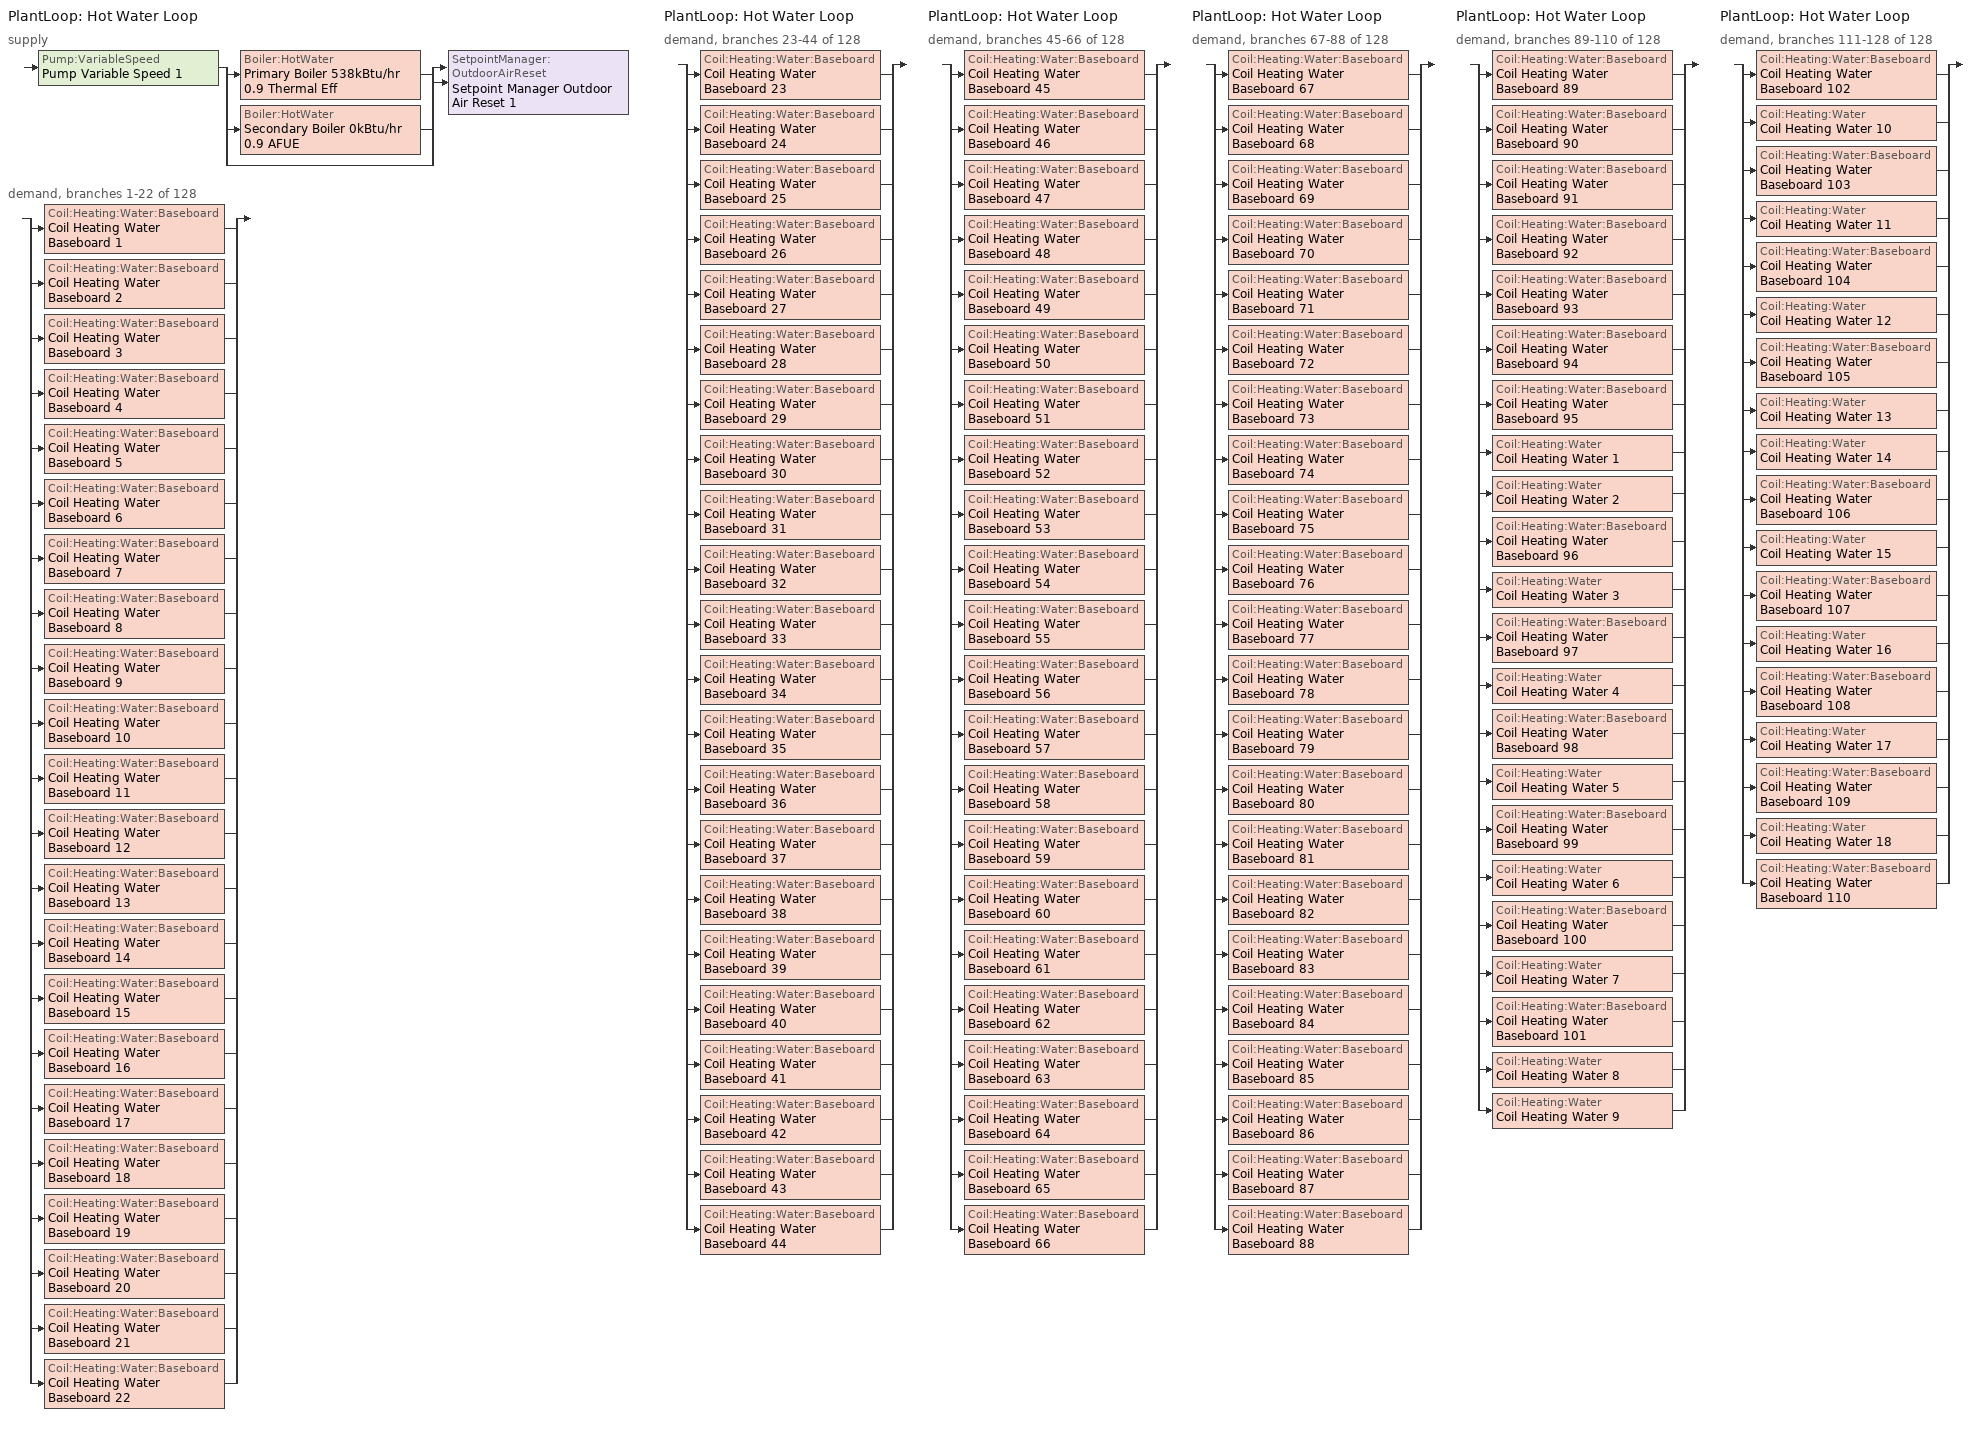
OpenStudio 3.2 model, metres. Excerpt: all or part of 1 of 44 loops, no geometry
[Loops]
PlantLoop 'Hot Water Loop'
 supply: Pump:VariableSpeed 'Pump Variable Speed 1' > split
  | Boiler:HotWater 'Primary Boiler 538kBtu/hr 0.9 Thermal Eff'
  | Boiler:HotWater 'Secondary Boiler 0kBtu/hr 0.9 AFUE'
  | bypass
  join > SetpointManager:OutdoorAirReset 'Setpoint Manager Outdoor Air Reset 1'
 demand, branches 1-22 of 128: split
  | Coil:Heating:Water:Baseboard 'Coil Heating Water Baseboard 1'
  | Coil:Heating:Water:Baseboard 'Coil Heating Water Baseboard 2'
  | Coil:Heating:Water:Baseboard 'Coil Heating Water Baseboard 3'
  | Coil:Heating:Water:Baseboard 'Coil Heating Water Baseboard 4'
  | Coil:Heating:Water:Baseboard 'Coil Heating Water Baseboard 5'
  | Coil:Heating:Water:Baseboard 'Coil Heating Water Baseboard 6'
  | Coil:Heating:Water:Baseboard 'Coil Heating Water Baseboard 7'
  | Coil:Heating:Water:Baseboard 'Coil Heating Water Baseboard 8'
  | Coil:Heating:Water:Baseboard 'Coil Heating Water Baseboard 9'
  | Coil:Heating:Water:Baseboard 'Coil Heating Water Baseboard 10'
  | Coil:Heating:Water:Baseboard 'Coil Heating Water Baseboard 11'
  | Coil:Heating:Water:Baseboard 'Coil Heating Water Baseboard 12'
  | Coil:Heating:Water:Baseboard 'Coil Heating Water Baseboard 13'
  | Coil:Heating:Water:Baseboard 'Coil Heating Water Baseboard 14'
  | Coil:Heating:Water:Baseboard 'Coil Heating Water Baseboard 15'
  | Coil:Heating:Water:Baseboard 'Coil Heating Water Baseboard 16'
  | Coil:Heating:Water:Baseboard 'Coil Heating Water Baseboard 17'
  | Coil:Heating:Water:Baseboard 'Coil Heating Water Baseboard 18'
  | Coil:Heating:Water:Baseboard 'Coil Heating Water Baseboard 19'
  | Coil:Heating:Water:Baseboard 'Coil Heating Water Baseboard 20'
  | Coil:Heating:Water:Baseboard 'Coil Heating Water Baseboard 21'
  | Coil:Heating:Water:Baseboard 'Coil Heating Water Baseboard 22'
PlantLoop 'Hot Water Loop'
 demand, branches 23-44 of 128: split
  | Coil:Heating:Water:Baseboard 'Coil Heating Water Baseboard 23'
  | Coil:Heating:Water:Baseboard 'Coil Heating Water Baseboard 24'
  | Coil:Heating:Water:Baseboard 'Coil Heating Water Baseboard 25'
  | Coil:Heating:Water:Baseboard 'Coil Heating Water Baseboard 26'
  | Coil:Heating:Water:Baseboard 'Coil Heating Water Baseboard 27'
  | Coil:Heating:Water:Baseboard 'Coil Heating Water Baseboard 28'
  | Coil:Heating:Water:Baseboard 'Coil Heating Water Baseboard 29'
  | Coil:Heating:Water:Baseboard 'Coil Heating Water Baseboard 30'
  | Coil:Heating:Water:Baseboard 'Coil Heating Water Baseboard 31'
  | Coil:Heating:Water:Baseboard 'Coil Heating Water Baseboard 32'
  | Coil:Heating:Water:Baseboard 'Coil Heating Water Baseboard 33'
  | Coil:Heating:Water:Baseboard 'Coil Heating Water Baseboard 34'
  | Coil:Heating:Water:Baseboard 'Coil Heating Water Baseboard 35'
  | Coil:Heating:Water:Baseboard 'Coil Heating Water Baseboard 36'
  | Coil:Heating:Water:Baseboard 'Coil Heating Water Baseboard 37'
  | Coil:Heating:Water:Baseboard 'Coil Heating Water Baseboard 38'
  | Coil:Heating:Water:Baseboard 'Coil Heating Water Baseboard 39'
  | Coil:Heating:Water:Baseboard 'Coil Heating Water Baseboard 40'
  | Coil:Heating:Water:Baseboard 'Coil Heating Water Baseboard 41'
  | Coil:Heating:Water:Baseboard 'Coil Heating Water Baseboard 42'
  | Coil:Heating:Water:Baseboard 'Coil Heating Water Baseboard 43'
  | Coil:Heating:Water:Baseboard 'Coil Heating Water Baseboard 44'
PlantLoop 'Hot Water Loop'
 demand, branches 45-66 of 128: split
  | Coil:Heating:Water:Baseboard 'Coil Heating Water Baseboard 45'
  | Coil:Heating:Water:Baseboard 'Coil Heating Water Baseboard 46'
  | Coil:Heating:Water:Baseboard 'Coil Heating Water Baseboard 47'
  | Coil:Heating:Water:Baseboard 'Coil Heating Water Baseboard 48'
  | Coil:Heating:Water:Baseboard 'Coil Heating Water Baseboard 49'
  | Coil:Heating:Water:Baseboard 'Coil Heating Water Baseboard 50'
  | Coil:Heating:Water:Baseboard 'Coil Heating Water Baseboard 51'
  | Coil:Heating:Water:Baseboard 'Coil Heating Water Baseboard 52'
  | Coil:Heating:Water:Baseboard 'Coil Heating Water Baseboard 53'
  | Coil:Heating:Water:Baseboard 'Coil Heating Water Baseboard 54'
  | Coil:Heating:Water:Baseboard 'Coil Heating Water Baseboard 55'
  | Coil:Heating:Water:Baseboard 'Coil Heating Water Baseboard 56'
  | Coil:Heating:Water:Baseboard 'Coil Heating Water Baseboard 57'
  | Coil:Heating:Water:Baseboard 'Coil Heating Water Baseboard 58'
  | Coil:Heating:Water:Baseboard 'Coil Heating Water Baseboard 59'
  | Coil:Heating:Water:Baseboard 'Coil Heating Water Baseboard 60'
  | Coil:Heating:Water:Baseboard 'Coil Heating Water Baseboard 61'
  | Coil:Heating:Water:Baseboard 'Coil Heating Water Baseboard 62'
  | Coil:Heating:Water:Baseboard 'Coil Heating Water Baseboard 63'
  | Coil:Heating:Water:Baseboard 'Coil Heating Water Baseboard 64'
  | Coil:Heating:Water:Baseboard 'Coil Heating Water Baseboard 65'
  | Coil:Heating:Water:Baseboard 'Coil Heating Water Baseboard 66'
PlantLoop 'Hot Water Loop'
 demand, branches 67-88 of 128: split
  | Coil:Heating:Water:Baseboard 'Coil Heating Water Baseboard 67'
  | Coil:Heating:Water:Baseboard 'Coil Heating Water Baseboard 68'
  | Coil:Heating:Water:Baseboard 'Coil Heating Water Baseboard 69'
  | Coil:Heating:Water:Baseboard 'Coil Heating Water Baseboard 70'
  | Coil:Heating:Water:Baseboard 'Coil Heating Water Baseboard 71'
  | Coil:Heating:Water:Baseboard 'Coil Heating Water Baseboard 72'
  | Coil:Heating:Water:Baseboard 'Coil Heating Water Baseboard 73'
  | Coil:Heating:Water:Baseboard 'Coil Heating Water Baseboard 74'
  | Coil:Heating:Water:Baseboard 'Coil Heating Water Baseboard 75'
  | Coil:Heating:Water:Baseboard 'Coil Heating Water Baseboard 76'
  | Coil:Heating:Water:Baseboard 'Coil Heating Water Baseboard 77'
  | Coil:Heating:Water:Baseboard 'Coil Heating Water Baseboard 78'
  | Coil:Heating:Water:Baseboard 'Coil Heating Water Baseboard 79'
  | Coil:Heating:Water:Baseboard 'Coil Heating Water Baseboard 80'
  | Coil:Heating:Water:Baseboard 'Coil Heating Water Baseboard 81'
  | Coil:Heating:Water:Baseboard 'Coil Heating Water Baseboard 82'
  | Coil:Heating:Water:Baseboard 'Coil Heating Water Baseboard 83'
  | Coil:Heating:Water:Baseboard 'Coil Heating Water Baseboard 84'
  | Coil:Heating:Water:Baseboard 'Coil Heating Water Baseboard 85'
  | Coil:Heating:Water:Baseboard 'Coil Heating Water Baseboard 86'
  | Coil:Heating:Water:Baseboard 'Coil Heating Water Baseboard 87'
  | Coil:Heating:Water:Baseboard 'Coil Heating Water Baseboard 88'
PlantLoop 'Hot Water Loop'
 demand, branches 89-110 of 128: split
  | Coil:Heating:Water:Baseboard 'Coil Heating Water Baseboard 89'
  | Coil:Heating:Water:Baseboard 'Coil Heating Water Baseboard 90'
  | Coil:Heating:Water:Baseboard 'Coil Heating Water Baseboard 91'
  | Coil:Heating:Water:Baseboard 'Coil Heating Water Baseboard 92'
  | Coil:Heating:Water:Baseboard 'Coil Heating Water Baseboard 93'
  | Coil:Heating:Water:Baseboard 'Coil Heating Water Baseboard 94'
  | Coil:Heating:Water:Baseboard 'Coil Heating Water Baseboard 95'
  | Coil:Heating:Water 'Coil Heating Water 1'
  | Coil:Heating:Water 'Coil Heating Water 2'
  | Coil:Heating:Water:Baseboard 'Coil Heating Water Baseboard 96'
  | Coil:Heating:Water 'Coil Heating Water 3'
  | Coil:Heating:Water:Baseboard 'Coil Heating Water Baseboard 97'
  | Coil:Heating:Water 'Coil Heating Water 4'
  | Coil:Heating:Water:Baseboard 'Coil Heating Water Baseboard 98'
  | Coil:Heating:Water 'Coil Heating Water 5'
  | Coil:Heating:Water:Baseboard 'Coil Heating Water Baseboard 99'
  | Coil:Heating:Water 'Coil Heating Water 6'
  | Coil:Heating:Water:Baseboard 'Coil Heating Water Baseboard 100'
  | Coil:Heating:Water 'Coil Heating Water 7'
  | Coil:Heating:Water:Baseboard 'Coil Heating Water Baseboard 101'
  | Coil:Heating:Water 'Coil Heating Water 8'
  | Coil:Heating:Water 'Coil Heating Water 9'
PlantLoop 'Hot Water Loop'
 demand, branches 111-128 of 128: split
  | Coil:Heating:Water:Baseboard 'Coil Heating Water Baseboard 102'
  | Coil:Heating:Water 'Coil Heating Water 10'
  | Coil:Heating:Water:Baseboard 'Coil Heating Water Baseboard 103'
  | Coil:Heating:Water 'Coil Heating Water 11'
  | Coil:Heating:Water:Baseboard 'Coil Heating Water Baseboard 104'
  | Coil:Heating:Water 'Coil Heating Water 12'
  | Coil:Heating:Water:Baseboard 'Coil Heating Water Baseboard 105'
  | Coil:Heating:Water 'Coil Heating Water 13'
  | Coil:Heating:Water 'Coil Heating Water 14'
  | Coil:Heating:Water:Baseboard 'Coil Heating Water Baseboard 106'
  | Coil:Heating:Water 'Coil Heating Water 15'
  | Coil:Heating:Water:Baseboard 'Coil Heating Water Baseboard 107'
  | Coil:Heating:Water 'Coil Heating Water 16'
  | Coil:Heating:Water:Baseboard 'Coil Heating Water Baseboard 108'
  | Coil:Heating:Water 'Coil Heating Water 17'
  | Coil:Heating:Water:Baseboard 'Coil Heating Water Baseboard 109'
  | Coil:Heating:Water 'Coil Heating Water 18'
  | Coil:Heating:Water:Baseboard 'Coil Heating Water Baseboard 110'
[PlantLoop]
Hot Water Loop: Fluid Type=Water; Glycol Concentration=0; Plant Loop Volume {m3}=Autocalculate; Load Distribution Scheme=Optimal
[Sizing:Plant]
Hot Water Loop: Loop Type=Heating; Design Loop Exit Temperature {C}=82; Loop Design Temperature Difference {deltaC}=16; Sizing Option=NonCoincident; Zone Timesteps in Averaging Window=1; Coincident Sizing Factor Mode=None
[Pump:VariableSpeed]
Pump Variable Speed 1: Motor Efficiency=0.855; Pump Control Type=Intermittent; Skin Loss Radiative Fraction=0.5; Design Power Sizing Method=PowerPerFlowPerPressure; Design Electric Power per Unit Flow Rate {W/(m3/s)}=348701.1; Design Shaft Power per Unit Flow Rate per Unit Head {W-s/m3-Pa}=1.43472; Design Minimum Flow Rate Fraction=0
[Boiler:HotWater] Fuel Type=NaturalGas; Nominal Thermal Efficiency=0.9; Normalized Boiler Efficiency Curve=BOILER-EFFFPLR-NECB2011; Water Outlet Upper Temperature Limit {C}=99; Boiler Flow Mode=ConstantFlow; Parasitic Electric Load {W}=0; Sizing Factor=1
Name | Nominal Capacity {W}
Primary Boiler 538kBtu/hr 0.9 Thermal Eff | 157653
Secondary Boiler 0kBtu/hr 0.9 AFUE | 0.001
[SetpointManager:OutdoorAirReset]
Setpoint Manager Outdoor Air Reset 1: Control Variable=Temperature; Setpoint at Outdoor Low Temperature {C}=82; Outdoor Low Temperature {C}=-16; Setpoint at Outdoor High Temperature {C}=60; Outdoor High Temperature {C}=0
[Coil:Heating:Water:Baseboard] Heating Design Capacity Method=HeatingDesignCapacity; Heating Design Capacity {W}=autosize; Heating Design Capacity Per Floor Area {W/m2}=0; Fraction of Autosized Heating Design Capacity=0.8
Coil Heating Water Baseboard 1; Coil Heating Water Baseboard 2; Coil Heating Water Baseboard 3; Coil Heating Water Baseboard 4; Coil Heating Water Baseboard 5; Coil Heating Water Baseboard 6; Coil Heating Water Baseboard 7; Coil Heating Water Baseboard 8; Coil Heating Water Baseboard 9; Coil Heating Water Baseboard 10; Coil Heating Water Baseboard 11; Coil Heating Water Baseboard 12; Coil Heating Water Baseboard 13; Coil Heating Water Baseboard 14; Coil Heating Water Baseboard 15; Coil Heating Water Baseboard 16; Coil Heating Water Baseboard 17; Coil Heating Water Baseboard 18; Coil Heating Water Baseboard 19; Coil Heating Water Baseboard 20; Coil Heating Water Baseboard 21; Coil Heating Water Baseboard 22; Coil Heating Water Baseboard 23; Coil Heating Water Baseboard 24; Coil Heating Water Baseboard 25; Coil Heating Water Baseboard 26; Coil Heating Water Baseboard 27; Coil Heating Water Baseboard 28; Coil Heating Water Baseboard 29; Coil Heating Water Baseboard 30; Coil Heating Water Baseboard 31; Coil Heating Water Baseboard 32; Coil Heating Water Baseboard 33; Coil Heating Water Baseboard 34; Coil Heating Water Baseboard 35; Coil Heating Water Baseboard 36; Coil Heating Water Baseboard 37; Coil Heating Water Baseboard 38; Coil Heating Water Baseboard 39; Coil Heating Water Baseboard 40; Coil Heating Water Baseboard 41; Coil Heating Water Baseboard 42; Coil Heating Water Baseboard 43; Coil Heating Water Baseboard 44; Coil Heating Water Baseboard 45; Coil Heating Water Baseboard 46; Coil Heating Water Baseboard 47; Coil Heating Water Baseboard 48; Coil Heating Water Baseboard 49; Coil Heating Water Baseboard 50; Coil Heating Water Baseboard 51; Coil Heating Water Baseboard 52; Coil Heating Water Baseboard 53; Coil Heating Water Baseboard 54; Coil Heating Water Baseboard 55; Coil Heating Water Baseboard 56; Coil Heating Water Baseboard 57; Coil Heating Water Baseboard 58; Coil Heating Water Baseboard 59; Coil Heating Water Baseboard 60; Coil Heating Water Baseboard 61; Coil Heating Water Baseboard 62; Coil Heating Water Baseboard 63; Coil Heating Water Baseboard 64; Coil Heating Water Baseboard 65; Coil Heating Water Baseboard 66; Coil Heating Water Baseboard 67; Coil Heating Water Baseboard 68; Coil Heating Water Baseboard 69; Coil Heating Water Baseboard 70; Coil Heating Water Baseboard 71; Coil Heating Water Baseboard 72; Coil Heating Water Baseboard 73; Coil Heating Water Baseboard 74; Coil Heating Water Baseboard 75; Coil Heating Water Baseboard 76; Coil Heating Water Baseboard 77; Coil Heating Water Baseboard 78; Coil Heating Water Baseboard 79; Coil Heating Water Baseboard 80; Coil Heating Water Baseboard 81; Coil Heating Water Baseboard 82; Coil Heating Water Baseboard 83; Coil Heating Water Baseboard 84; Coil Heating Water Baseboard 85; Coil Heating Water Baseboard 86; Coil Heating Water Baseboard 87; Coil Heating Water Baseboard 88; Coil Heating Water Baseboard 89; Coil Heating Water Baseboard 90; Coil Heating Water Baseboard 91; Coil Heating Water Baseboard 92; Coil Heating Water Baseboard 93; Coil Heating Water Baseboard 94; Coil Heating Water Baseboard 95; Coil Heating Water Baseboard 96; Coil Heating Water Baseboard 97; Coil Heating Water Baseboard 98; Coil Heating Water Baseboard 99; Coil Heating Water Baseboard 100; Coil Heating Water Baseboard 101; Coil Heating Water Baseboard 102; Coil Heating Water Baseboard 103; Coil Heating Water Baseboard 104; Coil Heating Water Baseboard 105; Coil Heating Water Baseboard 106; Coil Heating Water Baseboard 107; Coil Heating Water Baseboard 108; Coil Heating Water Baseboard 109; Coil Heating Water Baseboard 110
[ZoneHVAC:Baseboard:Convective:Water] Availability Schedule=Always On Discrete
Name | Heating Coil
Zone HVAC Baseboard Convective Water 1 | Coil Heating Water Baseboard 1
Zone HVAC Baseboard Convective Water 2 | Coil Heating Water Baseboard 2
Zone HVAC Baseboard Convective Water 3 | Coil Heating Water Baseboard 3
Zone HVAC Baseboard Convective Water 4 | Coil Heating Water Baseboard 4
Zone HVAC Baseboard Convective Water 5 | Coil Heating Water Baseboard 5
Zone HVAC Baseboard Convective Water 6 | Coil Heating Water Baseboard 6
Zone HVAC Baseboard Convective Water 7 | Coil Heating Water Baseboard 7
Zone HVAC Baseboard Convective Water 8 | Coil Heating Water Baseboard 8
Zone HVAC Baseboard Convective Water 9 | Coil Heating Water Baseboard 9
Zone HVAC Baseboard Convective Water 10 | Coil Heating Water Baseboard 10
Zone HVAC Baseboard Convective Water 11 | Coil Heating Water Baseboard 11
Zone HVAC Baseboard Convective Water 12 | Coil Heating Water Baseboard 12
Zone HVAC Baseboard Convective Water 13 | Coil Heating Water Baseboard 13
Zone HVAC Baseboard Convective Water 14 | Coil Heating Water Baseboard 14
Zone HVAC Baseboard Convective Water 15 | Coil Heating Water Baseboard 15
Zone HVAC Baseboard Convective Water 16 | Coil Heating Water Baseboard 16
Zone HVAC Baseboard Convective Water 17 | Coil Heating Water Baseboard 17
Zone HVAC Baseboard Convective Water 18 | Coil Heating Water Baseboard 18
Zone HVAC Baseboard Convective Water 19 | Coil Heating Water Baseboard 19
Zone HVAC Baseboard Convective Water 20 | Coil Heating Water Baseboard 20
Zone HVAC Baseboard Convective Water 21 | Coil Heating Water Baseboard 21
Zone HVAC Baseboard Convective Water 22 | Coil Heating Water Baseboard 22
Zone HVAC Baseboard Convective Water 23 | Coil Heating Water Baseboard 23
Zone HVAC Baseboard Convective Water 24 | Coil Heating Water Baseboard 24
Zone HVAC Baseboard Convective Water 25 | Coil Heating Water Baseboard 25
Zone HVAC Baseboard Convective Water 26 | Coil Heating Water Baseboard 26
Zone HVAC Baseboard Convective Water 27 | Coil Heating Water Baseboard 27
Zone HVAC Baseboard Convective Water 28 | Coil Heating Water Baseboard 28
Zone HVAC Baseboard Convective Water 29 | Coil Heating Water Baseboard 29
Zone HVAC Baseboard Convective Water 30 | Coil Heating Water Baseboard 30
Zone HVAC Baseboard Convective Water 31 | Coil Heating Water Baseboard 31
Zone HVAC Baseboard Convective Water 32 | Coil Heating Water Baseboard 32
Zone HVAC Baseboard Convective Water 33 | Coil Heating Water Baseboard 33
Zone HVAC Baseboard Convective Water 34 | Coil Heating Water Baseboard 34
Zone HVAC Baseboard Convective Water 35 | Coil Heating Water Baseboard 35
Zone HVAC Baseboard Convective Water 36 | Coil Heating Water Baseboard 36
Zone HVAC Baseboard Convective Water 37 | Coil Heating Water Baseboard 37
Zone HVAC Baseboard Convective Water 38 | Coil Heating Water Baseboard 38
Zone HVAC Baseboard Convective Water 39 | Coil Heating Water Baseboard 39
Zone HVAC Baseboard Convective Water 40 | Coil Heating Water Baseboard 40
Zone HVAC Baseboard Convective Water 41 | Coil Heating Water Baseboard 41
Zone HVAC Baseboard Convective Water 42 | Coil Heating Water Baseboard 42
Zone HVAC Baseboard Convective Water 43 | Coil Heating Water Baseboard 43
Zone HVAC Baseboard Convective Water 44 | Coil Heating Water Baseboard 44
Zone HVAC Baseboard Convective Water 45 | Coil Heating Water Baseboard 45
Zone HVAC Baseboard Convective Water 46 | Coil Heating Water Baseboard 46
Zone HVAC Baseboard Convective Water 47 | Coil Heating Water Baseboard 47
Zone HVAC Baseboard Convective Water 48 | Coil Heating Water Baseboard 48
Zone HVAC Baseboard Convective Water 49 | Coil Heating Water Baseboard 49
Zone HVAC Baseboard Convective Water 50 | Coil Heating Water Baseboard 50
Zone HVAC Baseboard Convective Water 51 | Coil Heating Water Baseboard 51
Zone HVAC Baseboard Convective Water 52 | Coil Heating Water Baseboard 52
Zone HVAC Baseboard Convective Water 53 | Coil Heating Water Baseboard 53
Zone HVAC Baseboard Convective Water 54 | Coil Heating Water Baseboard 54
Zone HVAC Baseboard Convective Water 55 | Coil Heating Water Baseboard 55
Zone HVAC Baseboard Convective Water 56 | Coil Heating Water Baseboard 56
Zone HVAC Baseboard Convective Water 57 | Coil Heating Water Baseboard 57
Zone HVAC Baseboard Convective Water 58 | Coil Heating Water Baseboard 58
Zone HVAC Baseboard Convective Water 59 | Coil Heating Water Baseboard 59
Zone HVAC Baseboard Convective Water 60 | Coil Heating Water Baseboard 60
Zone HVAC Baseboard Convective Water 61 | Coil Heating Water Baseboard 61
Zone HVAC Baseboard Convective Water 62 | Coil Heating Water Baseboard 62
Zone HVAC Baseboard Convective Water 63 | Coil Heating Water Baseboard 63
Zone HVAC Baseboard Convective Water 64 | Coil Heating Water Baseboard 64
Zone HVAC Baseboard Convective Water 65 | Coil Heating Water Baseboard 65
Zone HVAC Baseboard Convective Water 66 | Coil Heating Water Baseboard 66
Zone HVAC Baseboard Convective Water 67 | Coil Heating Water Baseboard 67
Zone HVAC Baseboard Convective Water 68 | Coil Heating Water Baseboard 68
Zone HVAC Baseboard Convective Water 69 | Coil Heating Water Baseboard 69
Zone HVAC Baseboard Convective Water 70 | Coil Heating Water Baseboard 70
Zone HVAC Baseboard Convective Water 71 | Coil Heating Water Baseboard 71
Zone HVAC Baseboard Convective Water 72 | Coil Heating Water Baseboard 72
Zone HVAC Baseboard Convective Water 73 | Coil Heating Water Baseboard 73
Zone HVAC Baseboard Convective Water 74 | Coil Heating Water Baseboard 74
Zone HVAC Baseboard Convective Water 75 | Coil Heating Water Baseboard 75
Zone HVAC Baseboard Convective Water 76 | Coil Heating Water Baseboard 76
Zone HVAC Baseboard Convective Water 77 | Coil Heating Water Baseboard 77
Zone HVAC Baseboard Convective Water 78 | Coil Heating Water Baseboard 78
Zone HVAC Baseboard Convective Water 79 | Coil Heating Water Baseboard 79
Zone HVAC Baseboard Convective Water 80 | Coil Heating Water Baseboard 80
Zone HVAC Baseboard Convective Water 81 | Coil Heating Water Baseboard 81
Zone HVAC Baseboard Convective Water 82 | Coil Heating Water Baseboard 82
Zone HVAC Baseboard Convective Water 83 | Coil Heating Water Baseboard 83
Zone HVAC Baseboard Convective Water 84 | Coil Heating Water Baseboard 84
Zone HVAC Baseboard Convective Water 85 | Coil Heating Water Baseboard 85
Zone HVAC Baseboard Convective Water 86 | Coil Heating Water Baseboard 86
Zone HVAC Baseboard Convective Water 87 | Coil Heating Water Baseboard 87
Zone HVAC Baseboard Convective Water 88 | Coil Heating Water Baseboard 88
Zone HVAC Baseboard Convective Water 89 | Coil Heating Water Baseboard 89
Zone HVAC Baseboard Convective Water 90 | Coil Heating Water Baseboard 90
Zone HVAC Baseboard Convective Water 91 | Coil Heating Water Baseboard 91
Zone HVAC Baseboard Convective Water 92 | Coil Heating Water Baseboard 92
Zone HVAC Baseboard Convective Water 93 | Coil Heating Water Baseboard 93
Zone HVAC Baseboard Convective Water 94 | Coil Heating Water Baseboard 94
Zone HVAC Baseboard Convective Water 95 | Coil Heating Water Baseboard 95
Zone HVAC Baseboard Convective Water 96 | Coil Heating Water Baseboard 96
Zone HVAC Baseboard Convective Water 97 | Coil Heating Water Baseboard 97
Zone HVAC Baseboard Convective Water 98 | Coil Heating Water Baseboard 98
Zone HVAC Baseboard Convective Water 99 | Coil Heating Water Baseboard 99
Zone HVAC Baseboard Convective Water 100 | Coil Heating Water Baseboard 100
Zone HVAC Baseboard Convective Water 101 | Coil Heating Water Baseboard 101
Zone HVAC Baseboard Convective Water 102 | Coil Heating Water Baseboard 102
Zone HVAC Baseboard Convective Water 103 | Coil Heating Water Baseboard 103
Zone HVAC Baseboard Convective Water 104 | Coil Heating Water Baseboard 104
Zone HVAC Baseboard Convective Water 105 | Coil Heating Water Baseboard 105
Zone HVAC Baseboard Convective Water 106 | Coil Heating Water Baseboard 106
Zone HVAC Baseboard Convective Water 107 | Coil Heating Water Baseboard 107
Zone HVAC Baseboard Convective Water 108 | Coil Heating Water Baseboard 108
Zone HVAC Baseboard Convective Water 109 | Coil Heating Water Baseboard 109
Zone HVAC Baseboard Convective Water 110 | Coil Heating Water Baseboard 110
[Coil:Heating:Water] Availability Schedule=Always On Discrete
Coil Heating Water 1; Coil Heating Water 2; Coil Heating Water 3; Coil Heating Water 4; Coil Heating Water 5; Coil Heating Water 6; Coil Heating Water 7; Coil Heating Water 8; Coil Heating Water 9; Coil Heating Water 10; Coil Heating Water 11; Coil Heating Water 12; Coil Heating Water 13; Coil Heating Water 14; Coil Heating Water 15; Coil Heating Water 16; Coil Heating Water 17; Coil Heating Water 18
[Controller:WaterCoil] Action=Normal; Controller Convergence Tolerance {deltaC}=0.0001; Minimum Actuated Flow {m3/s}=0
Name | Water Coil
Controller Water Coil 1 | Coil Heating Water 1
Controller Water Coil 3 | Coil Heating Water 2
Controller Water Coil 4 | Coil Heating Water 3
Controller Water Coil 5 | Coil Heating Water 4
Controller Water Coil 6 | Coil Heating Water 5
Controller Water Coil 7 | Coil Heating Water 6
Controller Water Coil 8 | Coil Heating Water 7
Controller Water Coil 9 | Coil Heating Water 8
Controller Water Coil 11 | Coil Heating Water 9
Controller Water Coil 12 | Coil Heating Water 10
Controller Water Coil 13 | Coil Heating Water 11
Controller Water Coil 14 | Coil Heating Water 12
Controller Water Coil 15 | Coil Heating Water 13
Controller Water Coil 17 | Coil Heating Water 14
Controller Water Coil 18 | Coil Heating Water 15
Controller Water Coil 19 | Coil Heating Water 16
Controller Water Coil 20 | Coil Heating Water 17
Controller Water Coil 21 | Coil Heating Water 18
[HeatExchanger:AirToAir:SensibleAndLatent] Availability Schedule=Always On Discrete; Nominal Supply Air Flow Rate {m3/s}=autosize; Sensible Effectiveness at 100% Heating Air Flow=0.5; Latent Effectiveness at 100% Heating Air Flow=0.5; Sensible Effectiveness at 75% Heating Air Flow=0.5; Latent Effectiveness at 75% Heating Air Flow=0.5; Sensible Effectiveness at 100% Cooling Air Flow=0.5; Latent Effectiveness at 100% Cooling Air Flow=0.5; Sensible Effectiveness at 75% Cooling Air Flow=0.5; Latent Effectiveness at 75% Cooling Air Flow=0.5; Supply Air Outlet Temperature Control=Yes; Heat Exchanger Type=Rotary; Frost Control Type=ExhaustOnly; Threshold Temperature {C}=-23.3; Initial Defrost Time Fraction=0.167; Rate of Defrost Time Fraction Increase {1/K}=1.44; Economizer Lockout=Yes
Name | Nominal Electric Power {W}
sys_3|mixed|shr>none|sc>dx|sh>c-g|ssf>cv|zh>b-hw|zc>none|srf>none| 9 ERV | 114.338
sys_4|mixed|shr>none|sc>dx|sh>c-g|ssf>cv|zh>b-hw|zc>none|srf>none| ERV | 317.512
sys_4|mixed|shr>none|sc>dx|sh>c-g|ssf>cv|zh>b-hw|zc>none|srf>none| 1 ERV | 203.599
sys_4|mixed|shr>none|sc>dx|sh>c-g|ssf>cv|zh>b-hw|zc>none|srf>none| 2 ERV | 226.314
sys_6|mixed|shr>none|sh>c-hw|sc>c-chw|ssf>vv|zh>b-hw|zc>none|srf>vv| ERV | 142.043
sys_6|mixed|shr>none|sh>c-hw|sc>c-chw|ssf>vv|zh>b-hw|zc>none|srf>vv| 1 ERV | 135.946
sys_6|mixed|shr>none|sh>c-hw|sc>c-chw|ssf>vv|zh>b-hw|zc>none|srf>vv| 2 ERV | 168.382
[SetpointManager:OutdoorAirPretreat] Minimum Setpoint Temperature {C}=-99; Maximum Setpoint Temperature {C}=99; Minimum Setpoint Humidity Ratio {kgWater/kgDryAir}=1e-05; Maximum Setpoint Humidity Ratio {kgWater/kgDryAir}=1
Setpoint Manager Outdoor Air Pretreat 1; Setpoint Manager Outdoor Air Pretreat 2; Setpoint Manager Outdoor Air Pretreat 3; Setpoint Manager Outdoor Air Pretreat 4; Setpoint Manager Outdoor Air Pretreat 5; Setpoint Manager Outdoor Air Pretreat 6; Setpoint Manager Outdoor Air Pretreat 7; Setpoint Manager Outdoor Air Pretreat 8; Setpoint Manager Outdoor Air Pretreat 9; Setpoint Manager Outdoor Air Pretreat 10; Setpoint Manager Outdoor Air Pretreat 11; Setpoint Manager Outdoor Air Pretreat 12; Setpoint Manager Outdoor Air Pretreat 13; Setpoint Manager Outdoor Air Pretreat 14; Setpoint Manager Outdoor Air Pretreat 15; Setpoint Manager Outdoor Air Pretreat 16; Setpoint Manager Outdoor Air Pretreat 17; Setpoint Manager Outdoor Air Pretreat 18; Setpoint Manager Outdoor Air Pretreat 19; Setpoint Manager Outdoor Air Pretreat 20; Setpoint Manager Outdoor Air Pretreat 21; Setpoint Manager Outdoor Air Pretreat 22; Setpoint Manager Outdoor Air Pretreat 23; Setpoint Manager Outdoor Air Pretreat 24; Setpoint Manager Outdoor Air Pretreat 25; Setpoint Manager Outdoor Air Pretreat 26; Setpoint Manager Outdoor Air Pretreat 27; Setpoint Manager Outdoor Air Pretreat 28; Setpoint Manager Outdoor Air Pretreat 29; Setpoint Manager Outdoor Air Pretreat 30; Setpoint Manager Outdoor Air Pretreat 31; Setpoint Manager Outdoor Air Pretreat 32; Setpoint Manager Outdoor Air Pretreat 33; Setpoint Manager Outdoor Air Pretreat 34; Setpoint Manager Outdoor Air Pretreat 35; Setpoint Manager Outdoor Air Pretreat 36; Setpoint Manager Outdoor Air Pretreat 37; Setpoint Manager Outdoor Air Pretreat 38; Setpoint Manager Outdoor Air Pretreat 39; Setpoint Manager Outdoor Air Pretreat 40
[Schedule:Constant]
Always On Discrete: Value=1
[Curve:Cubic]
BOILER-EFFFPLR-NECB2011: Coefficient1 Constant=0.3831; Coefficient2 x=2.0567; Coefficient3 x**2=-2.6469; Coefficient4 x**3=1.2148; Minimum Value of x=0; Maximum Value of x=1
